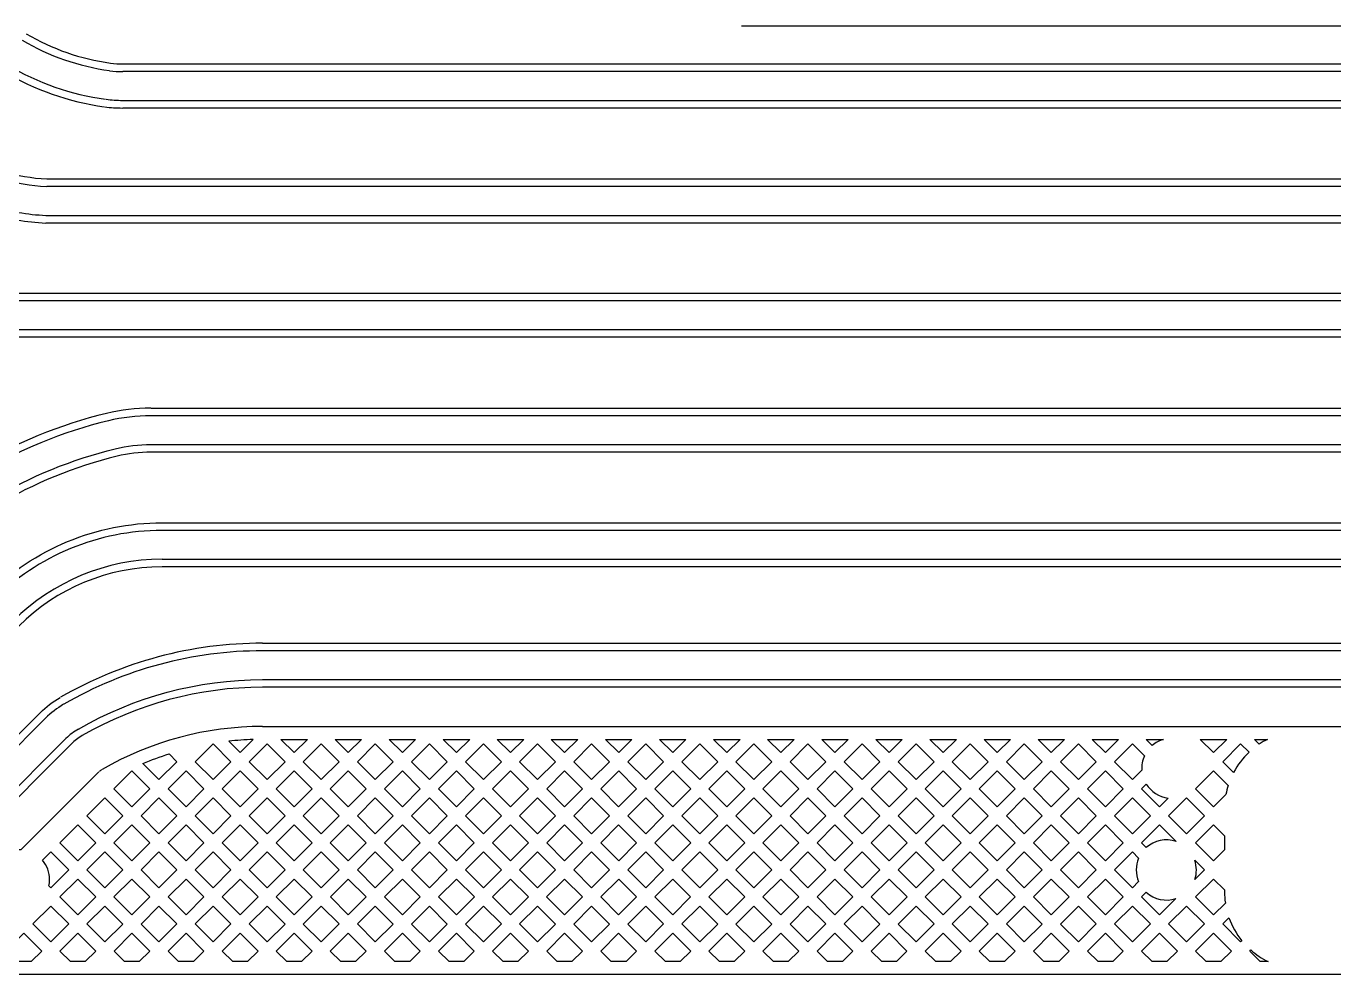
# Model space of a CAD drawing. Extents: x 3103 to 3424, y -52 to 175.
# Drawn here: x 3144.43 to 3152.16, y -10.52 to -4.9 of the extents above; entities that cross this region are included whole.
import ezdxf

# ---------------------------------------------------------------- set-up
doc = ezdxf.new("R2010")
doc.units = 0
doc.layers.add('gbr-dxf_layer0', color=7, linetype='Continuous')

msp = doc.modelspace()

# ---------------------------------------------------------------- linework, layer by layer
at = {"layer": 'gbr-dxf_layer0'}
for p, q in [((3143.9071, -6.4784), (3167.4639, -6.4784)), ((3144.1516, -9.6224), (3144.6626, -9.1113)), ((3145.9336, -9.1155), (3146.0903, -9.1155)), ((3146.2534, -9.1155), (3146.4098, -9.1155)), ((3146.5729, -9.1155), (3146.7296, -9.1155)), ((3146.8927, -9.1155), (3147.0494, -9.1155)), ((3147.2125, -9.1155), (3147.3689, -9.1155)), ((3147.532, -9.1155), (3147.6887, -9.1155)), ((3147.8518, -9.1155), (3148.0085, -9.1155)), ((3148.1716, -9.1155), (3148.328, -9.1155)), ((3148.4911, -9.1155), (3148.6478, -9.1155)), ((3148.8109, -9.1155), (3148.9676, -9.1155)), ((3149.1307, -9.1155), (3149.2871, -9.1155)), ((3149.4502, -9.1155), (3149.6069, -9.1155)), ((3149.77, -9.1155), (3149.9267, -9.1155)), ((3150.0898, -9.1155), (3150.2462, -9.1155)), ((3150.4093, -9.1155), (3150.566, -9.1155)), ((3150.7291, -9.1155), (3150.8855, -9.1155)), ((3151.0489, -9.1155), (3151.1505, -9.1155)), ((3151.3685, -9.1155), (3151.5251, -9.1155)), ((3151.6882, -9.1155), (3151.766, -9.1155)), ((3151.5007, -10.2068), (3151.5378, -10.1697))]:
    msp.add_line(p, q, dxfattribs=at)
at = {"layer": 'gbr-dxf_layer0', "linetype": 'Continuous'}
for points in [[(3168.6171, -4.9941, -0.065969), (3168.5708, -4.988, 0.029288), (3167.0811, -4.9007), (3148.6563, -4.9007)], [(3144.9996, -5.124), (3167.0522, -5.124, -0.141789), (3173.7663, -7.0672)], [(3173.7423, -7.1053, 0.141789), (3167.0522, -5.169), (3144.9996, -5.169)], [(3144.9999, -5.3394), (3167.0519, -5.3394, -0.141794), (3173.6513, -7.2493)], [(3173.6272, -7.2874, 0.141794), (3167.0519, -5.3844), (3144.9999, -5.3844)], [(3144.2879, -5.7564), (3144.2901, -5.7572, 0.063979), (3144.5496, -5.8037), (3167.4654, -5.8037, -0.14163), (3173.0714, -7.4244)], [(3173.0474, -7.4624, 0.14163), (3167.4654, -5.8487), (3144.549, -5.8487)], [(3144.2249, -5.9625, 0.065192), (3144.5445, -6.0191), (3167.4652, -6.0191, -0.141632), (3172.9564, -7.6065)], [(3172.9323, -7.6445, 0.141632), (3167.4652, -6.0641), (3144.5439, -6.0641)], [(3167.4639, -6.5234), (3143.9075, -6.5234), (3143.7742, -6.5295, -0.211315), (3143.7673, -6.5371), (3143.6003, -6.6117)], [(3143.9199, -6.6938), (3167.4639, -6.6938, -0.141634), (3172.596, -8.1773)], [(3172.572, -8.2153, 0.141634), (3167.4639, -6.7388), (3143.9199, -6.7388)], [(3145.1657, -7.1581), (3167.4146, -7.1581, -0.14163), (3172.3403, -8.582)], [(3172.3163, -8.6201, 0.14163), (3167.4146, -7.2031), (3145.1657, -7.2031)], [(3144.2276, -7.6962, -0.075294), (3144.9542, -7.3987, -0.059651), (3145.1653, -7.3735)], [(3145.1653, -7.4185, 0.059653), (3144.9648, -7.4425, 0.075294), (3144.2507, -7.7348)], [(3145.1655, -7.3735), (3167.4144, -7.3735, -0.141633), (3172.2253, -8.7642)], [(3172.2012, -8.8022, 0.141633), (3167.4144, -7.4185), (3145.1655, -7.4185)], [(3167.0852, -7.8807), (3145.2305, -7.8807, 0.198881), (3144.2314, -8.2945), (3143.85, -8.676, -0.171305), (3143.7682, -8.7155)], [(3144.1996, -8.2627, -0.198881), (3145.2305, -7.8357), (3167.0852, -7.8357)], [(3145.2307, -8.0961, 0.19891), (3144.3838, -8.4469), (3144.0026, -8.8284)], [(3145.2308, -8.0511), (3167.0854, -8.0511, -0.141631), (3171.8125, -9.4177)], [(3171.7885, -9.4558, 0.141631), (3167.0854, -8.0961), (3145.2308, -8.0961)], [(3145.8254, -8.5472), (3167.0308, -8.5472, -0.141628), (3171.5392, -9.8505)], [(3171.5152, -9.8886, 0.141628), (3167.0308, -8.5922), (3145.8254, -8.5922, 0.131754), (3144.6512, -8.9072)], [(3144.7367, -9.0547, -0.131762), (3145.8256, -8.7626), (3167.0306, -8.7626, -0.141631), (3171.4241, -10.0326)], [(3171.4001, -10.0707, 0.141631), (3167.0306, -8.8076), (3145.8256, -8.8076, 0.131761), (3144.7592, -9.0936)], [(3143.5912, -9.5957), (3143.7486, -9.6561, 0.073428), (3143.9992, -9.47), (3144.5103, -8.9589, -0.06562), (3144.6287, -8.868)], [(3144.5421, -8.9907), (3144.031, -9.5018, -0.083866), (3143.7287, -9.7168), (3143.7028, -9.7426, -0.217845), (3143.6929, -9.7463), (3143.5912, -9.7394)], [(3145.8256, -9.0393), (3167.0308, -9.0393, -0.141628), (3171.2767, -10.2667)], [(3144.759, -9.0937, 0.065656), (3144.6945, -9.1431), (3144.1834, -9.6542, -0.096144), (3143.7636, -9.9376)], [(3151.1505, -9.1155, 0.106594), (3151.0846, -9.1512), (3151.0489, -9.1155)], [(3151.766, -9.1155, 0.031198), (3151.7166, -9.1439), (3151.6882, -9.1155)], [(3143.4774, -10.2885), (3143.6763, -10.2885), (3143.7339, -10.2308, -0.200563), (3143.7611, -10.2197), (3143.8114, -10.2197), (3143.8961, -10.135, -0.088601), (3143.907, -10.1273, 0.057333), (3144.2105, -9.9397, -0.406631), (3144.3882, -9.7665, -0.01474), (3144.3986, -9.7668), (3144.8581, -9.307)], [(3151.0211, -9.4075), (3151.049, -9.3796, 0.226822), (3151.178, -9.4626)], [(3151.2251, -9.7192, 0.271471), (3151.0488, -9.755), (3151.0211, -9.7273)], [(3151.3361, -9.9438, 0.080912), (3151.3453, -9.8874, 0.08263), (3151.3357, -9.8299)], [(3151.0211, -10.0468), (3151.0484, -10.0195, 0.270452), (3151.2239, -10.0561)], [(3151.5378, -10.1697, 0.085711), (3151.6139, -10.3054), (3151.6065, -10.3127), (3151.5007, -10.2068)], [(3151.6604, -10.3666), (3151.6667, -10.3603, 0.068201), (3151.7701, -10.429)], [(3167.7154, -10.5112, 0.031447), (3167.6221, -10.5052), (3144.2379, -10.5052, 0.037612), (3143.9831, -10.5245, -0.162681), (3143.9593, -10.5206), (3143.8092, -10.4418, -0.027352), (3143.6684, -10.4653)]]:
    msp.add_lwpolyline(points, format="xyb", dxfattribs=at)
for points in [[(3145.7696, -9.1164), (3145.6922, -9.1939), (3145.6249, -9.1267)], [(3146.0903, -9.1155), (3146.0119, -9.1939), (3145.9336, -9.1155)], [(3146.4098, -9.1155), (3146.3316, -9.1937), (3146.2534, -9.1155)], [(3146.7296, -9.1155), (3146.6513, -9.1939), (3146.5729, -9.1155)], [(3147.0494, -9.1155), (3146.971, -9.1939), (3146.8927, -9.1155)], [(3147.3689, -9.1155), (3147.2907, -9.1937), (3147.2125, -9.1155)], [(3147.6887, -9.1155), (3147.6104, -9.1939), (3147.532, -9.1155)], [(3148.0085, -9.1155), (3147.9302, -9.1939), (3147.8518, -9.1155)], [(3148.328, -9.1155), (3148.2498, -9.1937), (3148.1716, -9.1155)], [(3148.6478, -9.1155), (3148.5695, -9.1939), (3148.4911, -9.1155)], [(3148.9676, -9.1155), (3148.8893, -9.1939), (3148.8109, -9.1155)], [(3149.2871, -9.1155), (3149.2089, -9.1937), (3149.1307, -9.1155)], [(3149.6069, -9.1155), (3149.5286, -9.1939), (3149.4502, -9.1155)], [(3149.9267, -9.1155), (3149.8484, -9.1939), (3149.77, -9.1155)], [(3150.2462, -9.1155), (3150.168, -9.1937), (3150.0898, -9.1155)], [(3150.566, -9.1155), (3150.4877, -9.1939), (3150.4093, -9.1155)], [(3150.8855, -9.1155), (3150.8073, -9.1937), (3150.7291, -9.1155)], [(3151.5251, -9.1155), (3151.4468, -9.1939), (3151.3685, -9.1155)], [(3151.178, -9.4626), (3151.1271, -9.5135), (3151.0211, -9.4075)], [(3151.0211, -9.7273), (3151.1271, -9.6213), (3151.2251, -9.7192)], [(3151.3357, -9.8299), (3151.3929, -9.8871), (3151.3361, -9.9438)], [(3151.2239, -10.0561), (3151.1271, -10.1528), (3151.0211, -10.0468)], [(3151.7701, -10.429), (3151.7228, -10.429), (3151.6604, -10.3666)]]:
    msp.add_lwpolyline(points, dxfattribs=at)
for points in [[(3145.4264, -9.2476), (3145.5323, -9.1417), (3145.6383, -9.2477), (3145.5324, -9.3536)], [(3145.746, -9.2477), (3145.8521, -9.1417), (3145.9581, -9.2477), (3145.852, -9.3538)], [(3146.0658, -9.2477), (3146.1718, -9.1417), (3146.2777, -9.2476), (3146.1717, -9.3536)], [(3146.3855, -9.2476), (3146.4914, -9.1417), (3146.5974, -9.2477), (3146.4915, -9.3536)], [(3146.7051, -9.2477), (3146.8112, -9.1417), (3146.9172, -9.2477), (3146.8112, -9.3538)], [(3147.0249, -9.2477), (3147.1309, -9.1417), (3147.2368, -9.2476), (3147.1308, -9.3536)], [(3147.3446, -9.2476), (3147.4505, -9.1417), (3147.5565, -9.2477), (3147.4506, -9.3536)], [(3147.6642, -9.2477), (3147.7703, -9.1417), (3147.8763, -9.2477), (3147.7703, -9.3538)], [(3147.984, -9.2477), (3148.09, -9.1417), (3148.1959, -9.2476), (3148.0899, -9.3536)], [(3148.3037, -9.2476), (3148.4096, -9.1417), (3148.5156, -9.2477), (3148.4097, -9.3536)], [(3148.6233, -9.2477), (3148.7294, -9.1417), (3148.8354, -9.2477), (3148.7294, -9.3538)], [(3148.9431, -9.2477), (3149.0491, -9.1417), (3149.155, -9.2476), (3149.049, -9.3536)], [(3149.2628, -9.2476), (3149.3687, -9.1417), (3149.4747, -9.2477), (3149.3688, -9.3536)], [(3149.5825, -9.2477), (3149.6885, -9.1417), (3149.7945, -9.2477), (3149.6885, -9.3538)], [(3149.9022, -9.2477), (3150.0083, -9.1417), (3150.1141, -9.2476), (3150.0081, -9.3536)], [(3150.2219, -9.2476), (3150.3278, -9.1417), (3150.4338, -9.2477), (3150.3279, -9.3536)], [(3150.5416, -9.2477), (3150.6476, -9.1417), (3150.7535, -9.2476), (3150.6474, -9.3536)], [(3144.9468, -9.4076), (3145.0528, -9.3016), (3145.1587, -9.4075), (3145.0527, -9.5135)], [(3145.2665, -9.4075), (3145.3725, -9.3015), (3145.4785, -9.4075), (3145.3725, -9.5135)], [(3145.5863, -9.4075), (3145.6922, -9.3016), (3145.7982, -9.4076), (3145.6923, -9.5135)], [(3145.9059, -9.4076), (3146.0119, -9.3016), (3146.1178, -9.4075), (3146.0118, -9.5135)], [(3146.2256, -9.4075), (3146.3316, -9.3015), (3146.4376, -9.4075), (3146.3316, -9.5135)], [(3146.5454, -9.4075), (3146.6513, -9.3016), (3146.7573, -9.4076), (3146.6514, -9.5135)], [(3146.865, -9.4076), (3146.971, -9.3016), (3147.0769, -9.4075), (3146.9709, -9.5135)], [(3147.1847, -9.4075), (3147.2907, -9.3015), (3147.3967, -9.4075), (3147.2907, -9.5135)], [(3147.5045, -9.4075), (3147.6104, -9.3016), (3147.7164, -9.4076), (3147.6105, -9.5135)], [(3147.8241, -9.4076), (3147.9302, -9.3016), (3148.036, -9.4075), (3147.93, -9.5135)], [(3148.1438, -9.4075), (3148.2498, -9.3015), (3148.3558, -9.4075), (3148.2498, -9.5135)], [(3148.4636, -9.4075), (3148.5695, -9.3016), (3148.6755, -9.4076), (3148.5696, -9.5135)], [(3148.7832, -9.4076), (3148.8893, -9.3016), (3148.9951, -9.4075), (3148.8891, -9.5135)], [(3149.1029, -9.4075), (3149.2089, -9.3015), (3149.3149, -9.4075), (3149.2089, -9.5135)], [(3149.4227, -9.4075), (3149.5286, -9.3016), (3149.6346, -9.4076), (3149.5287, -9.5135)], [(3149.7423, -9.4076), (3149.8484, -9.3016), (3149.9542, -9.4075), (3149.8482, -9.5135)], [(3150.062, -9.4075), (3150.168, -9.3015), (3150.274, -9.4075), (3150.168, -9.5135)], [(3150.3818, -9.4075), (3150.4877, -9.3016), (3150.5936, -9.4075), (3150.4877, -9.5134)], [(3150.7013, -9.4075), (3150.8073, -9.3015), (3150.9133, -9.4075), (3150.8073, -9.5135)], [(3144.7871, -9.5674), (3144.893, -9.4615), (3144.9988, -9.5674), (3144.8929, -9.6733)], [(3145.1066, -9.5674), (3145.2126, -9.4614), (3145.3186, -9.5674), (3145.2126, -9.6734)], [(3145.4264, -9.5674), (3145.5324, -9.4614), (3145.6384, -9.5674), (3145.5324, -9.6734)], [(3145.7462, -9.5674), (3145.852, -9.4615), (3145.9579, -9.5674), (3145.8521, -9.6733)], [(3146.0657, -9.5674), (3146.1717, -9.4614), (3146.2777, -9.5674), (3146.1717, -9.6734)], [(3146.3855, -9.5674), (3146.4915, -9.4614), (3146.5975, -9.5674), (3146.4915, -9.6734)], [(3146.7053, -9.5674), (3146.8112, -9.4615), (3146.917, -9.5674), (3146.8112, -9.6733)], [(3147.0248, -9.5674), (3147.1308, -9.4614), (3147.2368, -9.5674), (3147.1308, -9.6734)], [(3147.3446, -9.5674), (3147.4506, -9.4614), (3147.5566, -9.5674), (3147.4506, -9.6734)], [(3147.6644, -9.5674), (3147.7703, -9.4615), (3147.8761, -9.5674), (3147.7703, -9.6733)], [(3147.9839, -9.5674), (3148.0899, -9.4614), (3148.1959, -9.5674), (3148.0899, -9.6734)], [(3148.3037, -9.5674), (3148.4097, -9.4614), (3148.5157, -9.5674), (3148.4097, -9.6734)], [(3148.6235, -9.5674), (3148.7294, -9.4615), (3148.8352, -9.5674), (3148.7294, -9.6733)], [(3148.943, -9.5674), (3149.049, -9.4614), (3149.155, -9.5674), (3149.049, -9.6734)], [(3149.2628, -9.5674), (3149.3688, -9.4614), (3149.4748, -9.5674), (3149.3688, -9.6734)], [(3149.5826, -9.5674), (3149.6885, -9.4615), (3149.7944, -9.5674), (3149.6885, -9.6733)], [(3149.9021, -9.5674), (3150.0081, -9.4614), (3150.1141, -9.5674), (3150.0081, -9.6734)], [(3150.2219, -9.5674), (3150.3279, -9.4614), (3150.4338, -9.5673), (3150.3278, -9.6733)], [(3150.5416, -9.5673), (3150.6474, -9.4614), (3150.7535, -9.5674), (3150.6476, -9.6733)], [(3150.8612, -9.5674), (3150.9672, -9.4614), (3151.0732, -9.5674), (3150.9672, -9.6734)], [(3151.181, -9.5674), (3151.287, -9.4614), (3151.3929, -9.5673), (3151.2869, -9.6733)], [(3144.6272, -9.7273), (3144.7332, -9.6213), (3144.8391, -9.7272), (3144.7331, -9.8332)], [(3144.9468, -9.7272), (3145.0527, -9.6213), (3145.1588, -9.7273), (3145.0528, -9.8332)], [(3145.2665, -9.7273), (3145.3725, -9.6213), (3145.4785, -9.7273), (3145.3726, -9.8333)], [(3145.5863, -9.7273), (3145.6923, -9.6213), (3145.7982, -9.7272), (3145.6922, -9.8332)], [(3145.9059, -9.7272), (3146.0118, -9.6213), (3146.1178, -9.7273), (3146.0119, -9.8332)], [(3146.2256, -9.7273), (3146.3316, -9.6213), (3146.4376, -9.7273), (3146.3316, -9.8333)], [(3146.5454, -9.7273), (3146.6514, -9.6213), (3146.7573, -9.7272), (3146.6513, -9.8332)], [(3146.865, -9.7272), (3146.9709, -9.6213), (3147.0769, -9.7273), (3146.971, -9.8332)], [(3147.1847, -9.7273), (3147.2907, -9.6213), (3147.3967, -9.7273), (3147.2907, -9.8333)], [(3147.5045, -9.7273), (3147.6105, -9.6213), (3147.7164, -9.7272), (3147.6104, -9.8332)], [(3147.8241, -9.7272), (3147.93, -9.6213), (3148.036, -9.7273), (3147.9302, -9.8332)], [(3148.1438, -9.7273), (3148.2498, -9.6213), (3148.3558, -9.7273), (3148.2498, -9.8333)], [(3148.4636, -9.7273), (3148.5696, -9.6213), (3148.6755, -9.7272), (3148.5695, -9.8332)], [(3148.7832, -9.7272), (3148.8891, -9.6213), (3148.9951, -9.7273), (3148.8893, -9.8332)], [(3149.1029, -9.7273), (3149.2089, -9.6213), (3149.3149, -9.7273), (3149.2089, -9.8333)], [(3149.4227, -9.7273), (3149.5287, -9.6213), (3149.6346, -9.7272), (3149.5286, -9.8332)], [(3149.7423, -9.7272), (3149.8482, -9.6213), (3149.9542, -9.7273), (3149.8484, -9.8332)], [(3150.062, -9.7273), (3150.168, -9.6213), (3150.2739, -9.7272), (3150.1679, -9.8332)], [(3150.3817, -9.7272), (3150.4877, -9.6212), (3150.5937, -9.7272), (3150.4877, -9.8332)], [(3150.7014, -9.7272), (3150.8073, -9.6213), (3150.9133, -9.7273), (3150.8075, -9.8332)], [(3151.3408, -9.7272), (3151.4468, -9.6212), (3151.5117, -9.6861), (3151.5117, -9.7683), (3151.4468, -9.8332)], [(3144.7869, -9.8871), (3144.8929, -9.7811), (3144.999, -9.8871), (3144.8929, -9.9931)], [(3145.1067, -9.8871), (3145.2126, -9.7811), (3145.3187, -9.8871), (3145.2127, -9.9931)], [(3145.4264, -9.8871), (3145.5324, -9.7812), (3145.6383, -9.8871), (3145.5323, -9.993)], [(3145.746, -9.8871), (3145.852, -9.7811), (3145.9581, -9.8871), (3145.852, -9.9931)], [(3146.0658, -9.8871), (3146.1717, -9.7812), (3146.2777, -9.8872), (3146.1718, -9.9931)], [(3146.3855, -9.8872), (3146.4915, -9.7812), (3146.5974, -9.8871), (3146.4914, -9.9931)], [(3146.7051, -9.8871), (3146.8112, -9.7811), (3146.9172, -9.8871), (3146.8112, -9.9931)], [(3147.0249, -9.8871), (3147.1308, -9.7812), (3147.2368, -9.8872), (3147.1309, -9.9931)], [(3147.3446, -9.8872), (3147.4506, -9.7812), (3147.5565, -9.8871), (3147.4505, -9.9931)], [(3147.6642, -9.8871), (3147.7703, -9.7811), (3147.8763, -9.8871), (3147.7703, -9.9931)], [(3147.984, -9.8871), (3148.0899, -9.7812), (3148.1959, -9.8872), (3148.09, -9.9931)], [(3148.3037, -9.8872), (3148.4097, -9.7812), (3148.5156, -9.8871), (3148.4096, -9.9931)], [(3148.6233, -9.8871), (3148.7294, -9.7811), (3148.8354, -9.8871), (3148.7294, -9.9931)], [(3148.9431, -9.8871), (3149.049, -9.7812), (3149.155, -9.8872), (3149.0491, -9.9931)], [(3149.2628, -9.8872), (3149.3688, -9.7812), (3149.4747, -9.8871), (3149.3687, -9.9931)], [(3149.5825, -9.8871), (3149.6885, -9.7811), (3149.7945, -9.8871), (3149.6885, -9.9931)], [(3149.9022, -9.8871), (3150.0081, -9.7812), (3150.114, -9.8871), (3150.0081, -9.993)], [(3150.2218, -9.8871), (3150.3278, -9.7811), (3150.4338, -9.8871), (3150.3278, -9.9931)], [(3150.5416, -9.8871), (3150.6476, -9.7811), (3150.7536, -9.8871), (3150.6476, -9.9931)], [(3144.6272, -10.0468), (3144.7331, -9.9409), (3144.8391, -10.047), (3144.7332, -10.1528)], [(3144.9468, -10.047), (3145.0528, -9.9409), (3145.1589, -10.047), (3145.0528, -10.153)], [(3145.2666, -10.047), (3145.3726, -9.941), (3145.4785, -10.0469), (3145.3725, -10.1528)], [(3145.5862, -10.0469), (3145.6922, -9.9409), (3145.7982, -10.047), (3145.6923, -10.1529)], [(3145.9059, -10.047), (3146.0119, -9.9409), (3146.118, -10.047), (3146.0119, -10.153)], [(3146.2257, -10.047), (3146.3316, -9.9411), (3146.4375, -10.047), (3146.3316, -10.1528)], [(3146.5452, -10.047), (3146.6513, -9.9409), (3146.7573, -10.047), (3146.6513, -10.153)], [(3146.865, -10.047), (3146.971, -9.9409), (3147.0771, -10.047), (3146.971, -10.153)], [(3147.1848, -10.047), (3147.2907, -9.9411), (3147.3966, -10.047), (3147.2907, -10.1528)], [(3147.5044, -10.047), (3147.6104, -9.9409), (3147.7164, -10.047), (3147.6104, -10.153)], [(3147.8241, -10.047), (3147.9302, -9.9409), (3148.0362, -10.047), (3147.9301, -10.153)], [(3148.1439, -10.047), (3148.2498, -9.9411), (3148.3557, -10.047), (3148.2498, -10.1528)], [(3148.4635, -10.047), (3148.5695, -9.9409), (3148.6755, -10.047), (3148.5695, -10.153)], [(3148.7832, -10.047), (3148.8893, -9.9409), (3148.9953, -10.047), (3148.8893, -10.153)], [(3149.103, -10.047), (3149.2089, -9.9411), (3149.3148, -10.047), (3149.2089, -10.1528)], [(3149.4226, -10.047), (3149.5286, -9.9409), (3149.6346, -10.047), (3149.5286, -10.153)], [(3149.7423, -10.047), (3149.8484, -9.9409), (3149.9542, -10.0468), (3149.8482, -10.1528)], [(3150.062, -10.0468), (3150.1679, -9.9409), (3150.2739, -10.047), (3150.168, -10.1528)], [(3150.3817, -10.047), (3150.4877, -9.9409), (3150.5937, -10.047), (3150.4877, -10.153)], [(3150.7014, -10.047), (3150.8075, -9.9409), (3150.9133, -10.0468), (3150.8073, -10.1528)], [(3144.4673, -10.2067), (3144.5733, -10.1007), (3144.6793, -10.2067), (3144.5733, -10.3127)], [(3144.7871, -10.2067), (3144.8929, -10.1008), (3144.999, -10.2069), (3144.8931, -10.3127)], [(3145.1067, -10.2069), (3145.2127, -10.1008), (3145.3186, -10.2067), (3145.2126, -10.3127)], [(3145.4264, -10.2067), (3145.5323, -10.1008), (3145.6384, -10.2068), (3145.5324, -10.3127)], [(3145.7461, -10.2068), (3145.852, -10.1008), (3145.9581, -10.2069), (3145.8522, -10.3128)], [(3146.0658, -10.2069), (3146.1718, -10.1008), (3146.2777, -10.2067), (3146.1717, -10.3127)], [(3146.3855, -10.2067), (3146.4914, -10.1008), (3146.5974, -10.2069), (3146.4915, -10.3127)], [(3146.7051, -10.2069), (3146.8112, -10.1008), (3146.9172, -10.2069), (3146.8112, -10.3129)], [(3147.0249, -10.2069), (3147.1309, -10.1008), (3147.2368, -10.2067), (3147.1308, -10.3127)], [(3147.3446, -10.2067), (3147.4505, -10.1008), (3147.5565, -10.2069), (3147.4506, -10.3127)], [(3147.6642, -10.2069), (3147.7703, -10.1008), (3147.8763, -10.2069), (3147.7703, -10.3129)], [(3147.984, -10.2069), (3148.09, -10.1008), (3148.1959, -10.2067), (3148.0899, -10.3127)], [(3148.3037, -10.2067), (3148.4096, -10.1008), (3148.5156, -10.2069), (3148.4097, -10.3127)], [(3148.6233, -10.2069), (3148.7294, -10.1008), (3148.8354, -10.2069), (3148.7294, -10.3129)], [(3148.9431, -10.2069), (3149.0491, -10.1008), (3149.155, -10.2067), (3149.049, -10.3127)], [(3149.2628, -10.2067), (3149.3687, -10.1008), (3149.4747, -10.2069), (3149.3688, -10.3127)], [(3149.5825, -10.2069), (3149.6885, -10.1008), (3149.7944, -10.2067), (3149.6883, -10.3127)], [(3149.9021, -10.2067), (3150.0081, -10.1007), (3150.1141, -10.2067), (3150.0081, -10.3127)], [(3150.2219, -10.2067), (3150.3278, -10.1008), (3150.4338, -10.2069), (3150.3279, -10.3127)], [(3150.5416, -10.2069), (3150.6476, -10.1008), (3150.7535, -10.2067), (3150.6474, -10.3127)], [(3150.8612, -10.2067), (3150.9672, -10.1007), (3151.0732, -10.2067), (3150.9672, -10.3127)], [(3151.181, -10.2067), (3151.2869, -10.1008), (3151.3929, -10.2068), (3151.287, -10.3127)], [(3144.3074, -10.3666), (3144.4134, -10.2606), (3144.5194, -10.3666), (3144.4571, -10.429), (3144.3697, -10.429)], [(3144.6272, -10.3666), (3144.7332, -10.2606), (3144.8392, -10.3666), (3144.7768, -10.429), (3144.6895, -10.429)], [(3144.947, -10.3666), (3145.0528, -10.2607), (3145.1587, -10.3666), (3145.0964, -10.429), (3145.0093, -10.429)], [(3145.2665, -10.3666), (3145.3725, -10.2606), (3145.4785, -10.3666), (3145.4162, -10.429), (3145.3288, -10.429)], [(3145.5863, -10.3666), (3145.6923, -10.2606), (3145.7983, -10.3666), (3145.7359, -10.429), (3145.6486, -10.429)], [(3145.906, -10.3666), (3146.0119, -10.2607), (3146.1178, -10.3666), (3146.0555, -10.429), (3145.9684, -10.429)], [(3146.2256, -10.3666), (3146.3316, -10.2606), (3146.4376, -10.3666), (3146.3753, -10.429), (3146.2879, -10.429)], [(3146.5454, -10.3666), (3146.6513, -10.2607), (3146.7573, -10.3667), (3146.695, -10.429), (3146.6077, -10.429)], [(3146.865, -10.3667), (3146.971, -10.2607), (3147.0769, -10.3666), (3147.0146, -10.429), (3146.9273, -10.429)], [(3147.1847, -10.3666), (3147.2907, -10.2606), (3147.3967, -10.3666), (3147.3344, -10.429), (3147.247, -10.429)], [(3147.5045, -10.3666), (3147.6104, -10.2607), (3147.7164, -10.3667), (3147.6541, -10.429), (3147.5668, -10.429)], [(3147.8241, -10.3667), (3147.9301, -10.2607), (3148.036, -10.3666), (3147.9737, -10.429), (3147.8864, -10.429)], [(3148.1438, -10.3666), (3148.2498, -10.2606), (3148.3558, -10.3666), (3148.2935, -10.429), (3148.2062, -10.429)], [(3148.4636, -10.3666), (3148.5695, -10.2607), (3148.6755, -10.3667), (3148.6133, -10.429), (3148.5259, -10.429)], [(3148.7832, -10.3667), (3148.8893, -10.2607), (3148.9951, -10.3666), (3148.9328, -10.429), (3148.8455, -10.429)], [(3149.1029, -10.3666), (3149.2089, -10.2606), (3149.3149, -10.3666), (3149.2526, -10.429), (3149.1653, -10.429)], [(3149.4227, -10.3666), (3149.5286, -10.2607), (3149.6345, -10.3666), (3149.5721, -10.429), (3149.485, -10.429)], [(3149.7422, -10.3666), (3149.8482, -10.2606), (3149.9542, -10.3666), (3149.8919, -10.429), (3149.8046, -10.429)], [(3150.062, -10.3666), (3150.168, -10.2606), (3150.274, -10.3666), (3150.2117, -10.429), (3150.1244, -10.429)], [(3150.3818, -10.3666), (3150.4877, -10.2607), (3150.5936, -10.3666), (3150.5312, -10.429), (3150.4441, -10.429)], [(3150.7013, -10.3666), (3150.8073, -10.2606), (3150.9133, -10.3666), (3150.851, -10.429), (3150.7637, -10.429)], [(3151.0211, -10.3666), (3151.1271, -10.2606), (3151.2331, -10.3666), (3151.1708, -10.429), (3151.0835, -10.429)], [(3151.3409, -10.3666), (3151.4468, -10.2607), (3151.5527, -10.3666), (3151.4903, -10.429), (3151.4032, -10.429)]]:
    msp.add_lwpolyline(points, close=True, dxfattribs=at)
for points in [[(3150.8612, -9.2476), (3150.9672, -9.1416), (3151.0384, -9.2127, 0.123733), (3151.0229, -9.298), (3150.9672, -9.3536)], [(3151.5007, -9.2477), (3151.6067, -9.1417), (3151.6564, -9.1915, 0.083305), (3151.5646, -9.3117)], [(3145.1177, -9.2587, -0.022659), (3145.2725, -9.2015), (3145.3186, -9.2476), (3145.2126, -9.3536)], [(3151.3409, -9.4075), (3151.4468, -9.3016), (3151.5329, -9.3877, 0.029891), (3151.5196, -9.4406), (3151.4468, -9.5134)], [(3144.5244, -9.83), (3144.5733, -9.7812), (3144.6792, -9.8871), (3144.5733, -9.993), (3144.5621, -9.9817, 0.053089), (3144.566, -9.9443, 0.176392)], [(3150.8613, -9.8871), (3150.9672, -9.7812), (3151.0039, -9.8178, 0.203026), (3151.0037, -9.9565), (3150.9672, -9.993)], [(3151.3408, -10.047), (3151.4468, -9.9409), (3151.5117, -10.0058), (3151.5117, -10.0172, 0.03629), (3151.5165, -10.0833), (3151.4468, -10.153)]]:
    msp.add_lwpolyline(points, format="xyb", close=True, dxfattribs=at)
at = {"layer": 'gbr-dxf_layer0'}
for centre, radius, start, end in [((3145.1132, -3.7788), 1.3533, 239.56249, 262.08221), ((3145.1131, -3.7787), 1.3983, 239.56286, 262.0827), ((3145.1128, -3.7787), 1.6137, 239.57005, 262.02028), ((3145.1128, -3.7787), 1.5687, 239.57029, 262.1034), ((3144.9984, -4.5984), 0.5706, 262.19414, 270.0001), ((3144.9984, -4.5984), 0.5256, 262.19256, 269.99873), ((3144.9968, -4.5984), 0.741, 262.49682, 270.00561), ((3144.9968, -4.5984), 0.786, 262.32861, 270.0043), ((3144.601, -4.7706), 1.0794, 252.49551, 267.17454), ((3144.6008, -4.7706), 1.2948, 252.50736, 267.43687), ((3145.1644, -8.2682), 1.1101, 90.00015, 103.5963), ((3145.5728, -9.9464), 2.8373, 103.65042, 120.8792), ((3145.5728, -9.9464), 2.7923, 103.65026, 120.87904), ((3145.1644, -8.2682), 1.0651, 90.00048, 103.59654), ((3145.2307, -9.2939), 1.2427, 89.99979, 134.99863), ((3145.8256, -10.939), 2.3918, 90.00592, 119.94935), ((3144.9146, -9.3629), 0.5266, 120.36007, 135.02519), ((3145.8259, -10.939), 1.8997, 90.00876, 120.00106), ((3144.9142, -9.3632), 0.356, 119.93691, 134.95723), ((3145.8259, -10.939), 1.8235, 91.76938, 96.32783), ((3144.9136, -9.3637), 0.0793, 119.06575, 133.58722)]:
    msp.add_arc(centre, radius, start, end, dxfattribs=at)

doc.saveas('drawing.dxf')
